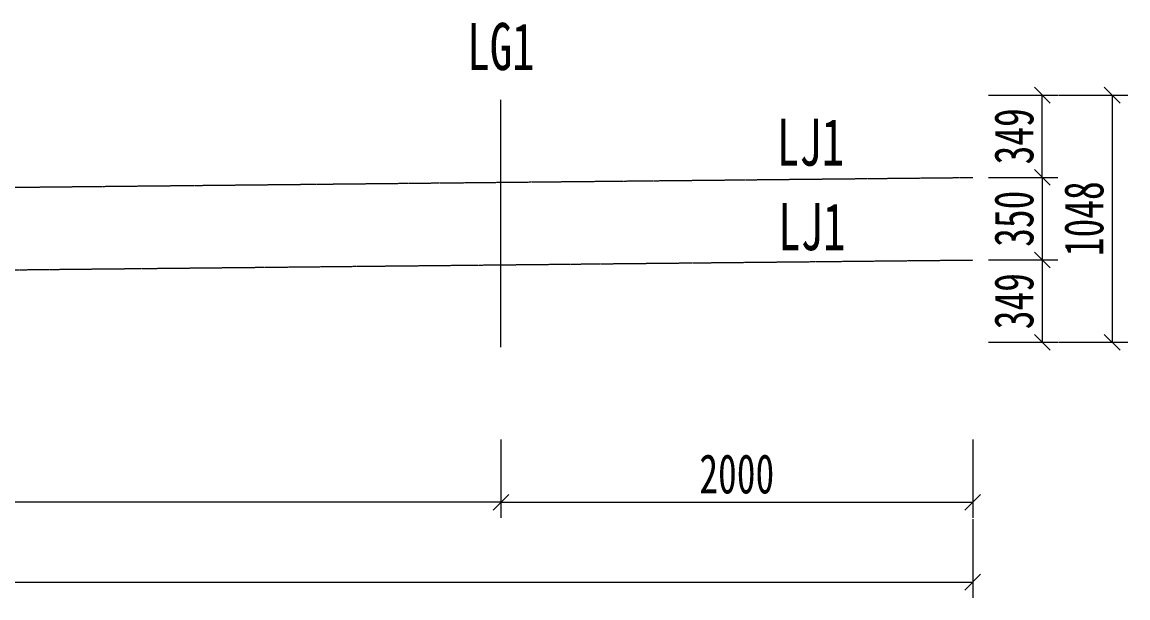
# Model space of a CAD drawing. Header units: millimetres. Extents: x -60009 to 63758, y -2164 to 95433.
# Drawn here: x 27877 to 32565, y 21738 to 24180 of the extents above; entities that cross this region are included whole.
import ezdxf
from ezdxf.enums import TextEntityAlignment as Align

# ---------------------------------------------------------------- set-up
doc = ezdxf.new("R2010")
doc.units = ezdxf.units.MM
doc.linetypes.add('CENTER2', pattern=[28.575, 19.05, -3.175, 3.175, -3.175])
doc.layers.get('Defpoints').update_dxf_attribs({"color": 8})
for name, color, linetype, lineweight in [('中心线', 2, 'CENTER2', 15), ('文字', 7, 'Continuous', 15), ('细实线', 4, 'Continuous', 15)]:
    doc.layers.add(name, color=color, linetype=linetype, lineweight=lineweight)
doc.styles.add('111', font='仿宋_GB2312.TTF', dxfattribs={"width": 0.7})
doc.styles.add('BM_Dim', font='仿宋_GB2312.TTF', dxfattribs={"width": 0.85})
doc.dimstyles.new('200', dxfattribs={"dimscale": 0, "dimtxt": 2.5, "dimasz": 1, "dimexe": 1, "dimexo": 1, "dimgap": 0.6, "dimtad": 1, "dimdec": 0, "dimdsep": 46, "dimtxsty": '111', "dimblk": 'OBLIQUE', "dimcen": 0, "dimclrd": 4, "dimclre": 4, "dimclrt": 4, "dimadec": 1, "dimazin": 2, "dimtfac": 1, "dimtdec": 0, "dimtix": 1, "dimtmove": 2, "dimatfit": 3, "dimfxl": 4, "dimfxlon": 1, "dimtolj": 1, "dimlwd": -1, "dimlwe": -1, "dimarcsym": 0})

# ---------------------------------------------------------------- blocks, each defined once
blk = doc.blocks.new('_Oblique')
at = {"color": 0, "linetype": 'ByBlock', "lineweight": -2}
blk.add_line((-0.5, -0.5), (0.5, 0.5), dxfattribs=at)
blk = doc.blocks.new('*D1309')
at = {"layer": 'Defpoints', "color": 0, "transparency": 16777216}
for p in [(29907.2, 22842.1), (11907, 22647.9), (11907, 22143.8)]:
    blk.add_point(p, dxfattribs=at)
at = {"layer": '细实线', "color": 4, "transparency": 16777216}
for p, q in [((11907, 22410.5), (11907, 22077.1)), ((29907.2, 22410.5), (29907.2, 22077.1)), ((29907.2, 22143.8), (11907, 22143.8))]:
    blk.add_line(p, q, dxfattribs=at)
at = {"layer": '细实线', "color": 4, "transparency": 16777216, "xscale": 66.66666666666666, "yscale": 66.66666666666666, "zscale": 66.66666666666666, "rotation": 180}
blk.add_blockref('_Oblique', (11907, 22143.8), dxfattribs=at)
at = {"layer": '细实线', "color": 4, "transparency": 16777216, "xscale": 66.66666666666666, "yscale": 66.66666666666666, "zscale": 66.66666666666666}
blk.add_blockref('_Oblique', (29907.2, 22143.8), dxfattribs=at)
at = {"layer": '细实线', "color": 4, "transparency": 16777216, "insert": (20907.1, 22263.1), "char_height": 166.67, "attachment_point": 5, "style": '111'}
blk.add_mtext('\\A1;6×3000', dxfattribs=at)
blk = doc.blocks.new('*D1310')
at = {"layer": 'Defpoints', "color": 0, "transparency": 16777216}
for p in [(29907.2, 22948.9), (31907.2, 22948.9), (31907.2, 22143.8)]:
    blk.add_point(p, dxfattribs=at)
at = {"layer": '细实线', "color": 4, "transparency": 16777216}
for p, q in [((29907.2, 22410.5), (29907.2, 22077.1)), ((31907.2, 22410.5), (31907.2, 22077.1)), ((29907.2, 22143.8), (31907.2, 22143.8))]:
    blk.add_line(p, q, dxfattribs=at)
at = {"layer": '细实线', "color": 4, "transparency": 16777216, "xscale": 66.66666666666666, "yscale": 66.66666666666666, "zscale": 66.66666666666666, "rotation": 180}
blk.add_blockref('_Oblique', (29907.2, 22143.8), dxfattribs=at)
at = {"layer": '细实线', "color": 4, "transparency": 16777216, "xscale": 66.66666666666666, "yscale": 66.66666666666666, "zscale": 66.66666666666666}
blk.add_blockref('_Oblique', (31907.2, 22143.8), dxfattribs=at)
at = {"layer": '细实线', "color": 4, "transparency": 16777216, "insert": (30907.2, 22263.1), "char_height": 166.67, "attachment_point": 5, "style": '111'}
blk.add_mtext('\\A1;2000', dxfattribs=at)
blk = doc.blocks.new('*D1311')
at = {"layer": 'Defpoints', "color": 0, "transparency": 16777216}
for p in [(31907.2, 22303.1), (8528.1, 22244.1), (31907.2, 21804.9)]:
    blk.add_point(p, dxfattribs=at)
at = {"layer": '细实线', "color": 4, "transparency": 16777216}
for p, q in [((8528.1, 22071.5), (8528.1, 21738.2)), ((31907.2, 22071.5), (31907.2, 21738.2)), ((8528.1, 21804.9), (31907.2, 21804.9))]:
    blk.add_line(p, q, dxfattribs=at)
at = {"layer": '细实线', "color": 4, "transparency": 16777216, "xscale": 66.66666666666666, "yscale": 66.66666666666666, "zscale": 66.66666666666666, "rotation": 180}
blk.add_blockref('_Oblique', (8528.1, 21804.9), dxfattribs=at)
at = {"layer": '细实线', "color": 4, "transparency": 16777216, "xscale": 66.66666666666666, "yscale": 66.66666666666666, "zscale": 66.66666666666666}
blk.add_blockref('_Oblique', (31907.2, 21804.9), dxfattribs=at)
at = {"layer": '细实线', "color": 4, "transparency": 16777216, "insert": (20217.7, 21924.1), "char_height": 166.67, "attachment_point": 5, "style": '111'}
blk.add_mtext('\\A1;23379', dxfattribs=at)
blk = doc.blocks.new('*D1312')
at = {"layer": 'Defpoints', "color": 0, "transparency": 16777216}
for p in [(10114.2, 23412.2), (31907.2, 22822.1), (9315.4, 22716.1), (8528.1, 22583), (8528.1, 22583)]:
    blk.add_point(p, dxfattribs=at)
at = {"layer": '细实线', "color": 4, "transparency": 16777216}
blk.add_arc((8528.1, 22583), 798.4, 0.5858, 27.6, dxfattribs=at)
at = {"layer": '细实线', "color": 4, "transparency": 16777216, "xscale": 66.66666666666666, "yscale": 66.66666666666666, "zscale": 66.66666666666666}
for p, rotation in [((9235.7, 22952.9), 117.5999943395577), ((9326.5, 22591.2), 270.5857953001403)]:
    blk.add_blockref('_Oblique', p, dxfattribs=dict(at, rotation=rotation))
at = {"layer": '细实线', "color": 4, "transparency": 16777216, "insert": (9416.5, 22806.1), "char_height": 166.67, "attachment_point": 5, "rotation": 284.0929, "style": '111'}
blk.add_mtext('\\A1;27%%d', dxfattribs=at)
blk = doc.blocks.new('*D1313')
at = {"layer": 'Defpoints', "color": 0, "transparency": 16777216}
for p in [(31907.2, 23870.1), (32202, 23870.1), (31907.2, 23521.1)]:
    blk.add_point(p, dxfattribs=at)
at = {"layer": '细实线', "color": 4, "transparency": 16777216}
for p, q in [((31973.9, 23870.1), (32268.6, 23870.1)), ((32202, 23521.1), (32202, 23870.1)), ((31973.9, 23521.1), (32268.6, 23521.1))]:
    blk.add_line(p, q, dxfattribs=at)
at = {"layer": '细实线', "color": 4, "transparency": 16777216, "xscale": 66.66666666666666, "yscale": 66.66666666666666, "zscale": 66.66666666666666}
for p, rotation in [((32202, 23870.1), 90), ((32202, 23521.1), 270)]:
    blk.add_blockref('_Oblique', p, dxfattribs=dict(at, rotation=rotation))
at = {"layer": '细实线', "color": 4, "transparency": 16777216, "insert": (32082.7, 23695.6), "char_height": 166.67, "attachment_point": 5, "rotation": 90, "style": '111'}
blk.add_mtext('\\A1;349', dxfattribs=at)
blk = doc.blocks.new('*D1314')
at = {"layer": 'Defpoints', "color": 0, "transparency": 16777216}
for p in [(31907.2, 23521.1), (31907.2, 23171.1), (32202, 23171.1)]:
    blk.add_point(p, dxfattribs=at)
at = {"layer": '细实线', "color": 4, "transparency": 16777216}
for p, q in [((31973.9, 23521.1), (32268.6, 23521.1)), ((32202, 23521.1), (32202, 23171.1)), ((31973.9, 23171.1), (32268.6, 23171.1))]:
    blk.add_line(p, q, dxfattribs=at)
at = {"layer": '细实线', "color": 4, "transparency": 16777216, "xscale": 66.66666666666666, "yscale": 66.66666666666666, "zscale": 66.66666666666666}
for p, rotation in [((32202, 23521.1), 90), ((32202, 23171.1), 270)]:
    blk.add_blockref('_Oblique', p, dxfattribs=dict(at, rotation=rotation))
at = {"layer": '细实线', "color": 4, "transparency": 16777216, "insert": (32082.7, 23346.1), "char_height": 166.67, "attachment_point": 5, "rotation": 90, "style": '111'}
blk.add_mtext('\\A1;350', dxfattribs=at)
blk = doc.blocks.new('*D1315')
at = {"layer": 'Defpoints', "color": 0, "transparency": 16777216}
for p in [(31907.2, 23171.1), (31907.2, 22822.1), (32202, 22822.1)]:
    blk.add_point(p, dxfattribs=at)
at = {"layer": '细实线', "color": 4, "transparency": 16777216}
for p, q in [((31973.9, 23171.1), (32268.6, 23171.1)), ((32202, 23171.1), (32202, 22822.1)), ((31973.9, 22822.1), (32268.6, 22822.1))]:
    blk.add_line(p, q, dxfattribs=at)
at = {"layer": '细实线', "color": 4, "transparency": 16777216, "xscale": 66.66666666666666, "yscale": 66.66666666666666, "zscale": 66.66666666666666}
for p, rotation in [((32202, 23171.1), 90), ((32202, 22822.1), 270)]:
    blk.add_blockref('_Oblique', p, dxfattribs=dict(at, rotation=rotation))
at = {"layer": '细实线', "color": 4, "transparency": 16777216, "insert": (32082.7, 22996.6), "char_height": 166.67, "attachment_point": 5, "rotation": 90, "style": '111'}
blk.add_mtext('\\A1;349', dxfattribs=at)
blk = doc.blocks.new('*D1316')
at = {"layer": 'Defpoints', "color": 0, "transparency": 16777216}
for p in [(32203.8, 23870.1), (32203.8, 22822.1), (32498.5, 22822.1)]:
    blk.add_point(p, dxfattribs=at)
at = {"layer": '细实线', "color": 4, "transparency": 16777216}
for p, q in [((32270.5, 23870.1), (32565.2, 23870.1)), ((32498.5, 23870.1), (32498.5, 22822.1)), ((32270.5, 22822.1), (32565.2, 22822.1))]:
    blk.add_line(p, q, dxfattribs=at)
at = {"layer": '细实线', "color": 4, "transparency": 16777216, "xscale": 66.66666666666666, "yscale": 66.66666666666666, "zscale": 66.66666666666666}
for p, rotation in [((32498.5, 23870.1), 90), ((32498.5, 22822.1), 270)]:
    blk.add_blockref('_Oblique', p, dxfattribs=dict(at, rotation=rotation))
at = {"layer": '细实线', "color": 4, "transparency": 16777216, "insert": (32379.3, 23346.1), "char_height": 166.67, "attachment_point": 5, "rotation": 90, "style": '111'}
blk.add_mtext('\\A1;1048', dxfattribs=at)

msp = doc.modelspace()

# ---------------------------------------------------------------- linework, layer by layer
at = {"layer": '中心线', "ltscale": 0.15}
for p, q in [((29907.2, 22801.6), (29907.2, 23849.6)), ((9891.9, 23296), (31907.2, 23521.1)), ((9707.2, 22944.1), (31907.2, 23171.1))]:
    msp.add_line(p, q, dxfattribs=at)

# ---------------------------------------------------------------- texts
at = {"layer": '文字', "style": 'BM_Dim', "width": 0.7}
for s, p in [('LG1', (29907.2, 23916.6)), ('LJ1', (31219.7, 23511)), ('LJ1', (31225, 23152.6))]:
    msp.add_text(s, height=200, dxfattribs=at).set_placement(p, align=Align.BOTTOM_CENTER)

# ---------------------------------------------------------------- dimensions: what is measured, and where the dimension line sits
at = {"layer": '细实线'}
for base, p1, p2, angle, picture, middle in [((32202, 23870.1), (31907.2, 23521.1), (31907.2, 23870.1), 90, '*D1313', (32082.7, 23695.6)), ((32498.5, 22822.1), (32203.8, 23870.1), (32203.8, 22822.1), 270, '*D1316', (32379.3, 23346.1)), ((32202, 23171.1), (31907.2, 23521.1), (31907.2, 23171.1), 90, '*D1314', (32082.7, 23346.1)), ((32202, 22822.1), (31907.2, 23171.1), (31907.2, 22822.1), 270, '*D1315', (32082.7, 22996.6))]:
    dim = msp.add_linear_dim(base=base, p1=p1, p2=p2, angle=angle, dimstyle='200', override={"dimscale": 66.666667, "dimblk": 'Oblique'}, dxfattribs=at)
    dim.commit()
    dim.dimension.update_dxf_attribs({"geometry": picture, "text_midpoint": middle})
dim = msp.add_angular_dim_2l(base=(9315.4, 22716.1), line1=((10114.2, 23412.2), (8528.1, 22583)), line2=((8528.1, 22583), (31907.2, 22822.1)), dimstyle='200', override={"dimscale": 66.666667, "dimblk": 'Oblique'}, dxfattribs=at)
dim.commit()
dim.dimension.update_dxf_attribs({"geometry": '*D1312', "text_midpoint": (9416.5, 22806.1)})
for base, p1, p2, picture, middle in [((31907.2, 22143.8), (29907.2, 22948.9), (31907.2, 22948.9), '*D1310', (30907.2, 22263.1)), ((31907.2, 21804.9), (8528.1, 22244.1), (31907.2, 22303.1), '*D1311', (20217.7, 21924.1))]:
    dim = msp.add_linear_dim(base=base, p1=p1, p2=p2, dimstyle='200', override={"dimscale": 66.666667, "dimblk": 'Oblique'}, dxfattribs=at)
    dim.commit()
    dim.dimension.update_dxf_attribs({"geometry": picture, "text_midpoint": middle})
dim = msp.add_linear_dim(base=(11907, 22143.8), p1=(29907.2, 22842.1), p2=(11907, 22647.9), angle=180, text='6×3000', dimstyle='200', override={"dimscale": 66.666667, "dimtxsty": '111', "dimblk": 'Oblique'}, dxfattribs=at)
dim.commit()
dim.dimension.update_dxf_attribs({"geometry": '*D1309', "text_midpoint": (20907.1, 22263.1)})

doc.saveas('drawing.dxf')
